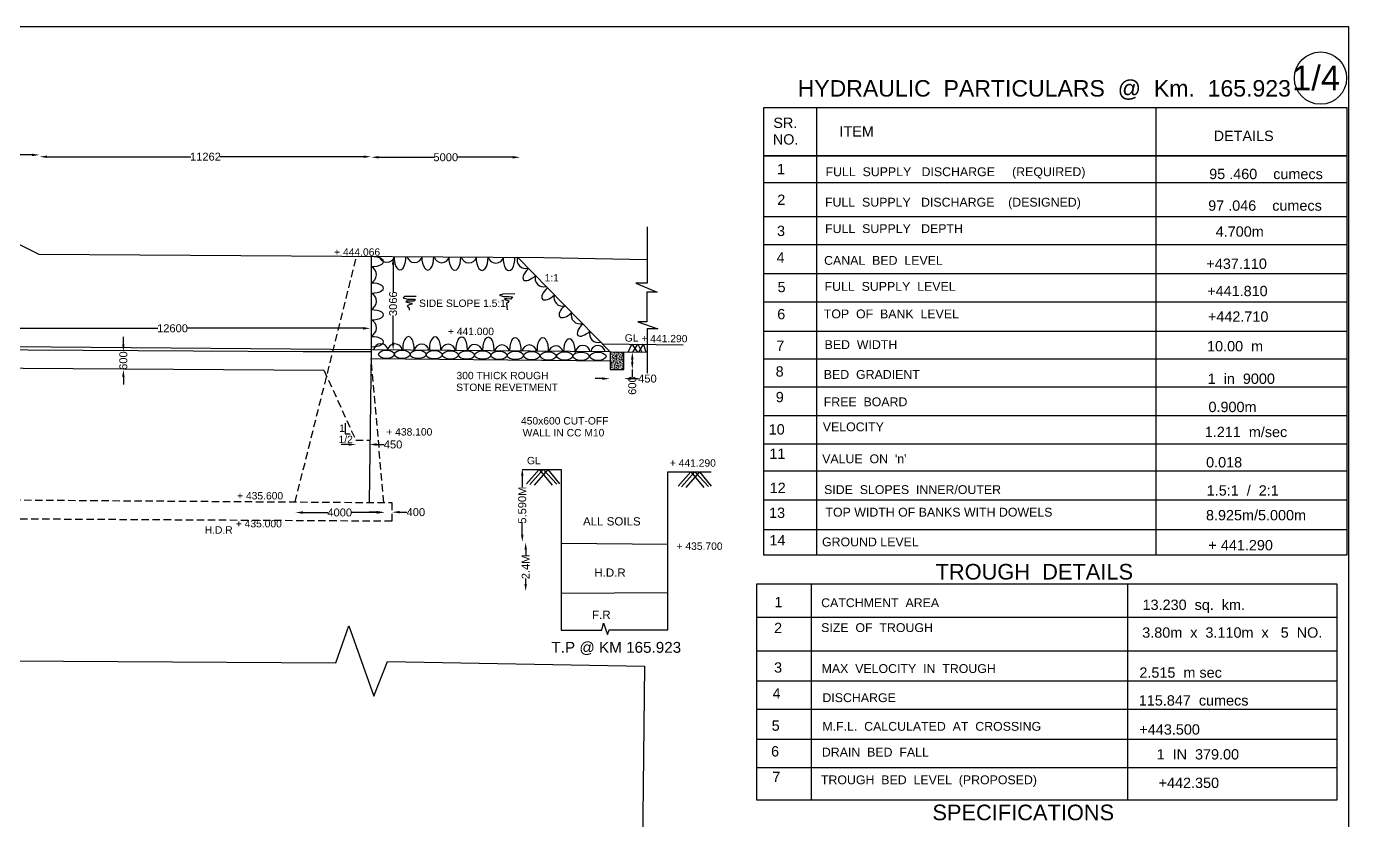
# Model space of a CAD drawing. Header units: millimetres. Extents: x 1761 to 117787, y 1869 to 85529.
# Drawn here: x 72883 to 117771, y 58559 to 85529 of the extents above; entities that cross this region are included whole.
import ezdxf

# ---------------------------------------------------------------- set-up
doc = ezdxf.new("R2010")
doc.units = ezdxf.units.MM
doc.header["$MEASUREMENT"] = 0
doc.linetypes.add('DASHED', pattern=[0.75, 0.5, -0.25])
for name, color, linetype in [('DIM', 7, 'Continuous'), ('DWG', 7, 'Continuous'), ('TXT', 7, 'Continuous')]:
    doc.layers.add(name, color=color, linetype=linetype)
doc.styles.get("Standard").update_dxf_attribs({"font": 'arial.ttf'})
doc.dimstyles.new('Civil', dxfattribs={"dimtxt": 270, "dimasz": 250, "dimexe": 0.1, "dimexo": 0.0625, "dimgap": 0.09, "dimtad": 0, "dimdec": 0, "dimzin": 12, "dimdsep": 46, "dimtxsty": 'Standard', "dimcen": 0.1, "dimse1": 1, "dimse2": 1, "dimadec": 0, "dimazin": 2, "dimtfac": 1, "dimtdec": 0, "dimtofl": 0, "dimtmove": 0, "dimatfit": 3, "dimfxl": 1, "dimfrac": 1, "dimtolj": 1, "dimtzin": 0, "dimarcsym": 0})

# ---------------------------------------------------------------- blocks, each defined once
blk = doc.blocks.new('*D19')
at = {"layer": 'Defpoints', "color": 0, "transparency": 16777216}
for p in [(71122, 75235), (84563, 75276), (84563, 75235)]:
    blk.add_point(p, dxfattribs=at)
at = {"layer": 'DIM', "color": 0, "lineweight": -2, "transparency": 16777216}
for p, q in [((71372, 75276), (77347, 75276)), ((84313, 75276), (78337, 75276))]:
    blk.add_line(p, q, dxfattribs=at)
at = {"layer": 'DIM', "color": 0, "transparency": 16777216}
for points in [[(71372, 75318), (71372, 75234), (71122, 75276)], [(84313, 75318), (84313, 75234), (84563, 75276)]]:
    blk.add_solid(points, dxfattribs=at)
at = {"layer": 'DIM', "color": 0, "transparency": 16777216, "insert": (77842, 75276), "char_height": 270, "attachment_point": 5}
blk.add_mtext('\\A1;12600', dxfattribs=at)
blk = doc.blocks.new('*D20')
at = {"layer": 'Defpoints', "color": 0, "transparency": 16777216}
for p in [(69420, 81166), (73327, 81166), (73327, 81166)]:
    blk.add_point(p, dxfattribs=at)
at = {"layer": 'DIM', "color": 0, "lineweight": -2, "transparency": 16777216}
for p, q in [((69670, 81166), (70970, 81166)), ((73077, 81166), (71777, 81166))]:
    blk.add_line(p, q, dxfattribs=at)
at = {"layer": 'DIM', "color": 0, "transparency": 16777216}
for points in [[(69670, 81208), (69670, 81125), (69420, 81166)], [(73077, 81208), (73077, 81125), (73327, 81166)]]:
    blk.add_solid(points, dxfattribs=at)
at = {"layer": 'DIM', "color": 0, "transparency": 16777216, "insert": (71373, 81166), "char_height": 270, "attachment_point": 5}
blk.add_mtext('\\A1;3938', dxfattribs=at)
blk = doc.blocks.new('*D21')
at = {"layer": 'Defpoints', "color": 0, "transparency": 16777216}
for p in [(73334, 81186), (84586, 81186), (84586, 81104)]:
    blk.add_point(p, dxfattribs=at)
at = {"layer": 'DIM', "color": 0, "lineweight": -2, "transparency": 16777216}
for p, q in [((73584, 81104), (78466, 81104)), ((84336, 81104), (79454, 81104))]:
    blk.add_line(p, q, dxfattribs=at)
at = {"layer": 'DIM', "color": 0, "transparency": 16777216}
for points in [[(73584, 81146), (73584, 81063), (73334, 81104)], [(84336, 81146), (84336, 81063), (84586, 81104)]]:
    blk.add_solid(points, dxfattribs=at)
at = {"layer": 'DIM', "color": 0, "transparency": 16777216, "insert": (78960, 81104), "char_height": 270, "attachment_point": 5}
blk.add_mtext('\\A1;11262', dxfattribs=at)
blk = doc.blocks.new('*D22')
at = {"layer": 'Defpoints', "color": 0, "transparency": 16777216}
for p in [(84593, 81126), (89646, 81126), (89646, 81085)]:
    blk.add_point(p, dxfattribs=at)
at = {"layer": 'DIM', "color": 0, "lineweight": -2, "transparency": 16777216}
for p, q in [((84843, 81085), (86717, 81085)), ((89396, 81085), (87523, 81085))]:
    blk.add_line(p, q, dxfattribs=at)
at = {"layer": 'DIM', "color": 0, "transparency": 16777216}
for points in [[(84843, 81127), (84843, 81043), (84593, 81085)], [(89396, 81127), (89396, 81043), (89646, 81085)]]:
    blk.add_solid(points, dxfattribs=at)
at = {"layer": 'DIM', "color": 0, "transparency": 16777216, "insert": (87120, 81085), "char_height": 270, "attachment_point": 5}
blk.add_mtext('\\A1;5000', dxfattribs=at)
blk = doc.blocks.new('*D23')
at = {"layer": 'Defpoints', "color": 0, "transparency": 16777216}
for p in [(85291, 77686), (85332, 77686), (85291, 74538)]:
    blk.add_point(p, dxfattribs=at)
at = {"layer": 'DIM', "color": 0, "lineweight": -2, "transparency": 16777216}
for p, q in [((85332, 77436), (85332, 76515)), ((85332, 74788), (85332, 75709))]:
    blk.add_line(p, q, dxfattribs=at)
at = {"layer": 'DIM', "color": 0, "transparency": 16777216}
for points in [[(85290, 77436), (85373, 77436), (85332, 77686)], [(85290, 74788), (85373, 74788), (85332, 74538)]]:
    blk.add_solid(points, dxfattribs=at)
at = {"layer": 'DIM', "color": 0, "transparency": 16777216, "insert": (85332, 76112), "char_height": 270, "attachment_point": 5, "rotation": 90}
blk.add_mtext('\\A1;3066', dxfattribs=at)
blk = doc.blocks.new('*D24')
at = {"layer": 'Defpoints', "color": 0, "transparency": 16777216}
for p in [(92689, 73868), (93164, 73868), (93164, 73567)]:
    blk.add_point(p, dxfattribs=at)
at = {"layer": 'DIM', "color": 0, "lineweight": -2, "transparency": 16777216}
for p, q in [((92439, 73567), (92189, 73567)), ((93414, 73567), (93664, 73567))]:
    blk.add_line(p, q, dxfattribs=at)
at = {"layer": 'DIM', "color": 0, "transparency": 16777216}
for points in [[(92439, 73609), (92439, 73525), (92689, 73567)], [(93414, 73609), (93414, 73525), (93164, 73567)]]:
    blk.add_solid(points, dxfattribs=at)
at = {"layer": 'DIM', "color": 0, "transparency": 16777216, "insert": (93967, 73567), "char_height": 270, "attachment_point": 5}
blk.add_mtext('\\A1;450', dxfattribs=at)
blk = doc.blocks.new('*D25')
at = {"layer": 'Defpoints', "color": 0, "transparency": 16777216}
for p in [(93215, 74464), (93215, 73881), (93453, 73881)]:
    blk.add_point(p, dxfattribs=at)
at = {"layer": 'DIM', "color": 0, "lineweight": -2, "transparency": 16777216}
for p, q in [((93453, 74214), (93453, 74131)), ((93453, 73881), (93453, 73631))]:
    blk.add_line(p, q, dxfattribs=at)
at = {"layer": 'DIM', "color": 0, "transparency": 16777216}
for points in [[(93411, 74214), (93494, 74214), (93453, 74464)], [(93411, 74131), (93494, 74131), (93453, 73881)]]:
    blk.add_solid(points, dxfattribs=at)
at = {"layer": 'DIM', "color": 0, "transparency": 16777216, "insert": (93453, 73332), "char_height": 270, "attachment_point": 5, "rotation": 90}
blk.add_mtext('\\A1;600', dxfattribs=at)
blk = doc.blocks.new('*D26')
at = {"layer": 'Defpoints', "color": 0, "transparency": 16777216}
for p in [(89743, 68008), (89833, 68008), (89743, 66342)]:
    blk.add_point(p, dxfattribs=at)
at = {"layer": 'DIM', "color": 0, "lineweight": -2, "transparency": 16777216}
for p, q in [((89833, 67758), (89833, 67575)), ((89833, 66592), (89833, 66776))]:
    blk.add_line(p, q, dxfattribs=at)
at = {"layer": 'DIM', "color": 0, "transparency": 16777216}
for points in [[(89791, 67758), (89874, 67758), (89833, 68008)], [(89791, 66592), (89874, 66592), (89833, 66342)]]:
    blk.add_solid(points, dxfattribs=at)
at = {"layer": 'DIM', "color": 0, "transparency": 16777216, "insert": (89833, 67175), "char_height": 270, "attachment_point": 5, "rotation": 90}
blk.add_mtext('\\A1;2.4M', dxfattribs=at)
blk = doc.blocks.new('*D27')
at = {"layer": 'Defpoints', "color": 0, "transparency": 16777216}
for p in [(89717, 70521), (89858, 70521), (89858, 68021)]:
    blk.add_point(p, dxfattribs=at)
at = {"layer": 'DIM', "color": 0, "lineweight": -2, "transparency": 16777216}
for p, q in [((89717, 70271), (89717, 69878)), ((89717, 68271), (89717, 68664))]:
    blk.add_line(p, q, dxfattribs=at)
at = {"layer": 'DIM', "color": 0, "transparency": 16777216}
for points in [[(89675, 70271), (89759, 70271), (89717, 70521)], [(89675, 68271), (89759, 68271), (89717, 68021)]]:
    blk.add_solid(points, dxfattribs=at)
at = {"layer": 'DIM', "color": 0, "transparency": 16777216, "insert": (89717, 69271), "char_height": 270, "attachment_point": 5, "rotation": 90}
blk.add_mtext('\\A1;5.590M', dxfattribs=at)
blk = doc.blocks.new('*D28')
at = {"layer": 'Defpoints', "color": 0, "transparency": 16777216}
for p in [(82018, 69009), (85020, 69021), (85020, 69009)]:
    blk.add_point(p, dxfattribs=at)
at = {"layer": 'DIM', "color": 0, "lineweight": -2, "transparency": 16777216}
for p, q in [((82268, 69021), (83111, 69021)), ((84770, 69021), (83927, 69021))]:
    blk.add_line(p, q, dxfattribs=at)
at = {"layer": 'DIM', "color": 0, "transparency": 16777216}
for points in [[(82268, 69063), (82268, 68979), (82018, 69021)], [(84770, 69063), (84770, 68979), (85020, 69021)]]:
    blk.add_solid(points, dxfattribs=at)
at = {"layer": 'DIM', "color": 0, "transparency": 16777216, "insert": (83519, 69021), "char_height": 270, "attachment_point": 5}
blk.add_mtext('\\A1;4000', dxfattribs=at)
blk = doc.blocks.new('*D29')
at = {"layer": 'Defpoints', "color": 0, "transparency": 16777216}
for p in [(85020, 69021), (85301, 69032), (85301, 69021)]:
    blk.add_point(p, dxfattribs=at)
at = {"layer": 'DIM', "color": 0, "lineweight": -2, "transparency": 16777216}
for p, q in [((84770, 69032), (84520, 69032)), ((85551, 69032), (85801, 69032))]:
    blk.add_line(p, q, dxfattribs=at)
at = {"layer": 'DIM', "color": 0, "transparency": 16777216}
for points in [[(84770, 69074), (84770, 68991), (85020, 69032)], [(85551, 69074), (85551, 68991), (85301, 69032)]]:
    blk.add_solid(points, dxfattribs=at)
at = {"layer": 'DIM', "color": 0, "transparency": 16777216, "insert": (86104, 69032), "char_height": 270, "attachment_point": 5}
blk.add_mtext('\\A1;400', dxfattribs=at)
blk = doc.blocks.new('*D30')
at = {"layer": 'Defpoints', "color": 0, "transparency": 16777216}
for p in [(84072, 71182), (84527, 71330), (84527, 71182)]:
    blk.add_point(p, dxfattribs=at)
at = {"layer": 'DIM', "color": 0, "lineweight": -2, "transparency": 16777216}
for p, q in [((83822, 71330), (83572, 71330)), ((84777, 71330), (85027, 71330))]:
    blk.add_line(p, q, dxfattribs=at)
at = {"layer": 'DIM', "color": 0, "transparency": 16777216}
for points in [[(83822, 71372), (83822, 71288), (84072, 71330)], [(84777, 71372), (84777, 71288), (84527, 71330)]]:
    blk.add_solid(points, dxfattribs=at)
at = {"layer": 'DIM', "color": 0, "transparency": 16777216, "insert": (85330, 71330), "char_height": 270, "attachment_point": 5}
blk.add_mtext('\\A1;450', dxfattribs=at)
blk = doc.blocks.new('*D31')
at = {"layer": 'Defpoints', "color": 0, "transparency": 16777216}
for p in [(76174, 74487), (76259, 74487), (76259, 73873)]:
    blk.add_point(p, dxfattribs=at)
at = {"layer": 'DIM', "color": 0, "lineweight": -2, "transparency": 16777216}
for p, q in [((76174, 74737), (76174, 74987)), ((76174, 73623), (76174, 73373))]:
    blk.add_line(p, q, dxfattribs=at)
at = {"layer": 'DIM', "color": 0, "transparency": 16777216}
for points in [[(76132, 74737), (76215, 74737), (76174, 74487)], [(76132, 73623), (76215, 73623), (76174, 73873)]]:
    blk.add_solid(points, dxfattribs=at)
at = {"layer": 'DIM', "color": 0, "transparency": 16777216, "insert": (76174, 74180), "char_height": 270, "attachment_point": 5, "rotation": 90}
blk.add_mtext('\\A1;600', dxfattribs=at)

msp = doc.modelspace()

# ---------------------------------------------------------------- hatches: boundary and pattern name
at = {"layer": 'DWG'}
h = msp.add_hatch(dxfattribs=at)
h.set_pattern_fill('AR-CONC', color=256, scale=10)
h.set_pattern_definition([(50, (0, 0), (71.726018, -6.275213), [7.5, -82.5]), (355, (0, 0), (-13.875133, 75.219213), [6, -66]), (100.451444, (5.98, -0.52), (57.850885, 68.944), [6.37402, -70.11421]), (46.1842, (0, 20), (106.72413, -16.55193), [11.25, -123.75]), (96.63564, (8.89, 18.62), (93.466195, 97.41186), [9.56103, -105.17138]), (351.18416, (0, 20), (93.46619, 97.41186), [9, -99]), (21, (10, 15), (59.690705, -40.26189), [7.5, -82.5]), (326, (10, 15), (24.331533, 72.515005), [6, -66]), (71.451445, (14.974, 11.645), (84.022238, 32.253115), [6.37402, -70.11421]), (37.5, (0, 0), (1.2159855, 33.2893854), [0, -65.2, 0, -67, 0, -66.25]), (7.5, (0, 0), (26.306954, 39.441171), [0, -38.2, 0, -63.7, 0, -25.25]), (327.5, (-22.3, 0), (53.3822436, -2.255487), [0, -25, 0, -78, 0, -103.5]), (317.5, (-32.3, 0), (58.318617, 10.010498), [0, -32.5, 0, -51.8, 0, -73.5])])
h.paths.add_polyline_path([(93164, 73875.9), (93168.1, 74472.1), (92699.2, 74475.6), (92699.2, 73875.9)])

# ---------------------------------------------------------------- linework, layer by layer
msp.add_lwpolyline([(117771.1, 1869.6), (1761.4, 1869.6), (1761.4, 85529.2), (117771.1, 85529.2)], close=True)
at = {"layer": 'DIM'}
msp.add_lwpolyline([(83700.3, 72059.7), (83700.3, 71692.9), (83875.4, 71692.9)], dxfattribs=at)
msp.add_circle((116819.3, 83774.8), 887, dxfattribs=at)
at = {"layer": 'DWG'}
for points in [[(69391.7, 79769.2), (73303.4, 77799), (90451.2, 77685.7), (93959.9, 77610.4)], [(93959.9, 78723.1), (93959.9, 76813.1), (93567.1, 76813.1), (94300.8, 76509.6), (93945.1, 76509.6), (93945.1, 75498.4), (93640.8, 75498.4), (94322.7, 75261.6), (93952.1, 75261.6), (93952.1, 73751.4)], [(84583.8, 77724.4), (84585.5, 74484.8)], [(89556.1, 77691.6), (92699.2, 74475.6), (93952.1, 74466.3)], [(4121.8, 76605.2), (24973.7, 76560.6), (37185.9, 76535), (45901.6, 76430.9), (53242.7, 76430.9), (65043.4, 76332.5), (69982.7, 76332.5), (71062.9, 74561.6), (82272.4, 74484.8), (84585.5, 74484.8), (84515.9, 69361)], [(86112.8, 76356.1), (85724.1, 76356.1), (85672.3, 76310.8), (85821.3, 76272), (85976.7, 76272), (86061, 76272), (86080.4, 76233.1), (86035.1, 76200.8), (85795.4, 76200.8), (85775.9, 76200.8), (85763, 76174.9), (85931.4, 76136.1), (85970.3, 76136.1), (85976.7, 76097.2), (85873.1, 76077.8), (85808.3, 76039), (85840.7, 75993.7), (85879.6, 75967.8), (85879.6, 75941.9), (85879.6, 75896.6)], [(89468.6, 76453.2), (89060.4, 76440.2), (88943.8, 76401.4), (89079.9, 76356.1), (89267.8, 76356.1), (89339, 76349.6), (89384.4, 76343.2), (89326.1, 76272), (89177.1, 76278.4), (89118.8, 76278.4), (89125.2, 76259), (89222.4, 76220.2), (89261.3, 76207.3), (89228.9, 76149), (89183.5, 76129.6), (89183.5, 76097.2), (89196.5, 76045.5), (89196.5, 75993.7), (89209.4, 75909.6)], [(92699.2, 74475.6), (71004.7, 74657.1)], [(92429.5, 74751.6), (95180.7, 74718.3)], [(93309.8, 74471.1), (93439.3, 74739.4), (93625.9, 74468.7)], [(93473.5, 74469.8), (93640.1, 74736.9), (93771.4, 74467.6)], [(93677.4, 74468.3), (93835.3, 74734.6), (93910.1, 74466.6)], [(84582.3, 74250), (92699.2, 74171.6)], [(92699.2, 74475.6), (92699.2, 73875.9), (93164, 73875.9), (93168.1, 74472.1)], [(69359.2, 73940.6), (82983, 73855.1)], [(89727.2, 70484), (91042.4, 70484), (91042.4, 65025), (92420.2, 65025), (92472.4, 65264.8), (92608.1, 64879), (92670.7, 65035.4), (94654, 65035.4), (94654, 70403), (96126.5, 70403)], [(90292.4, 70484), (89865.8, 69990.9)], [(90425.7, 70484), (89972.5, 69977.6)], [(90585.7, 70484), (90119.1, 69946.5)], [(90292.4, 70484), (90732.4, 69951)], [(90425.7, 70484), (90892.4, 69986.5)], [(90585.7, 70484), (90981.2, 69995.4)], [(95440.5, 70403), (95013.9, 69910)], [(95573.8, 70403), (95120.5, 69896.7)], [(95733.8, 70403), (95267.2, 69865.6)], [(95440.5, 70403), (95880.4, 69870)], [(95573.8, 70403), (96040.4, 69905.5)], [(95733.8, 70403), (96129.3, 69914.4)], [(91042.4, 67976.5), (94654, 67948.1)], [(91042.4, 66280.6), (94654, 66299.6)], [(63026.9, 64040.4), (83392.7, 63914.1), (83834.1, 65167.7), (84675.4, 62784.4), (85144.4, 63955.4), (93861.4, 63803.9), (93425.1, 24149.3), (93355.9, 7360.1), (88169.8, 7429), (87852.6, 6368.2), (87019, 8813.8), (86591.5, 7450), (60425.4, 7570.7)]]:
    msp.add_lwpolyline(points, dxfattribs=at)
at = {"layer": 'DWG', "linetype": 'DASHED', "ltscale": 500}
for points in [[(82006.8, 69379.3), (84096.1, 77727.7)], [(85019.8, 69357.4), (84582.3, 74250)], [(82983, 73855.1), (84063.1, 71475.8), (84544.7, 71481.3)], [(67551.4, 69484.7), (85291.2, 69355.4), (85291.2, 68722.7), (67551.4, 68827.8)]]:
    msp.add_lwpolyline(points, dxfattribs=at)
at = {"layer": 'DWG'}
for centre, radius, start, end in [((85118.4, 77784.7), 267.1, 193.42795, 345.81459), ((86062.9, 77778.4), 267.1, 193.42795, 345.81459), ((86980.3, 77772.4), 267.1, 193.42795, 345.81459), ((87906.5, 77765.8), 267.1, 193.42795, 345.81459), ((88820.2, 77760.2), 267.1, 193.42795, 345.81459), ((89835.1, 77600.2), 293.6, 161.86756, 286.59665), ((84455.7, 77097.3), 309.1, 294.57291, 62.82628), ((90444.5, 76976.7), 293.6, 161.86756, 286.59665), ((84456.2, 76199.7), 309.1, 294.57291, 62.82628), ((91087.3, 76319), 293.6, 161.86756, 286.59665), ((84456.6, 75288.2), 309.1, 294.57291, 62.82628), ((91673.6, 75719.1), 293.6, 161.86756, 286.59665), ((92291.6, 75088.2), 293.6, 161.86756, 286.59665), ((84913.7, 74503), 250.1, 8.19789, 170.84358), ((85393.3, 74499), 250.1, 8.19789, 170.84358), ((86299, 74491.4), 250.1, 8.19789, 170.84358), ((87200.8, 74483.9), 250.1, 8.19789, 170.84358), ((88106.6, 74476.3), 250.1, 8.19789, 170.84358), ((89025, 74460.2), 250.1, 8.19789, 170.84358), ((89955.5, 74460.8), 250.1, 8.19789, 170.84358), ((90858.4, 74427.1), 250.1, 14.33742, 170.84358), ((91774.2, 74445.6), 250.1, 8.19789, 170.84358), ((92289.2, 74441.3), 250.1, 8.19789, 170.84358)]:
    msp.add_arc(centre, radius, start, end, dxfattribs=at)
for centre, major_axis, ratio, start_param, end_param in [((84603.8, 77542.1), (402.9, 0), 0.4213922, 4.6632319, 7.9035758), ((85564.7, 77685.5), (0, -422.3), 0.4772727, 4.6323795, 7.9276814), ((86509.2, 77679.3), (0, -422.3), 0.4772727, 4.6323795, 7.9276814), ((87426.6, 77673.2), (0, -422.3), 0.4772727, 4.6323795, 7.9276814), ((88352.7, 77666.7), (0, -422.3), 0.4772727, 4.6323795, 7.9276814), ((89266.5, 77661.1), (0, -422.3), 0.4772727, 4.6323795, 7.9276814), ((90046.2, 77190.1), (-286.1, -263.4), 0.4385593, 4.7279386, 7.8645618), ((84604.2, 76644.4), (402.9, 0), 0.4213922, 4.6632319, 7.9035758), ((90689, 76532.3), (-286.1, -263.4), 0.4385593, 4.7279386, 7.8645618), ((84604.7, 75732.9), (402.9, 0), 0.4213922, 4.6632319, 7.9035758), ((91275.3, 75932.5), (-286.1, -263.4), 0.4385593, 4.7279386, 7.8645618), ((91893.3, 75301.6), (-286.1, -263.4), 0.4385593, 4.7279386, 7.8645618), ((84605.2, 74821.6), (402.9, 0), 0.4213922, 4.6632319, 7.9035758), ((85851.4, 74588.2), (0, 406.2), 0.47895, 4.5718659, 7.986492), ((86757.2, 74580.6), (0, 406.2), 0.47895, 4.5718659, 7.986492), ((87659, 74573.1), (0, 406.2), 0.47895, 4.5718659, 7.986492), ((88564.7, 74565.5), (0, 406.2), 0.47895, 4.5718659, 7.986492), ((89483.2, 74549.4), (0, 406.2), 0.47895, 4.5718659, 7.986492), ((90413.7, 74550), (0, 406.2), 0.47895, 4.5718659, 7.986492), ((91316.6, 74516.2), (0, 406.2), 0.47895, 4.5718659, 7.9215624)]:
    msp.add_ellipse(centre, major_axis=major_axis, ratio=ratio, start_param=start_param, end_param=end_param, dxfattribs=at)
for centre in [(85105.9, 74392.5), (85638.9, 74392.5), (86183.2, 74390.5), (86727.5, 74378), (87277.3, 74371.7), (87825.3, 74367.7), (88373.4, 74365.7), (88927.4, 74357.7), (89482.9, 74353.7), (90037, 74347.7), (90599, 74337.7), (91158.6, 74335.6), (91712.6, 74329.6), (92286.6, 74325.6)]:
    msp.add_ellipse(centre, major_axis=(-273.4, 0), ratio=0.5180434, dxfattribs=at)
at = {"layer": 'TXT'}
for p, q in [((99703.4, 82764), (99703.4, 67570)), ((111231.7, 82741), (111231.7, 67562.6)), ((117687.9, 81135.6), (97919.5, 81135.6)), ((97926.6, 81135.6), (117687.9, 81135.6)), ((97919.5, 80226.1), (117704.2, 80226.1)), ((97918.1, 79072.9), (117707.2, 79072.9)), ((97921.8, 78124.8), (117706.7, 78124.8)), ((97919.4, 77136.1), (117702.9, 77136.1)), ((97923.7, 76179.7), (117706.8, 76179.7)), ((97917.2, 75176.5), (117712.8, 75176.5)), ((97921.8, 74235.2), (117706.2, 74235.2)), ((97918.7, 73292.1), (117702.5, 73292.1)), ((97919.5, 72314), (117699.4, 72314)), ((97924.6, 71356.1), (117705.4, 71356.1)), ((97918.6, 70435), (117707.4, 70435)), ((97921.7, 69456.6), (117700.3, 69456.6)), ((97917.1, 68439.1), (117705, 68439.1)), ((99524.5, 66594.6), (99524.5, 59252.5)), ((110263.4, 66584), (110263.4, 59248.3)), ((97679.6, 65468.8), (117362.3, 65468.8)), ((97674.2, 64324.8), (117375.8, 64324.8)), ((97677.2, 63304.8), (117375.1, 63304.8)), ((97680.6, 62336.3), (117369.3, 62336.3)), ((97677.6, 61323), (117371.3, 61323)), ((97680.7, 60358.6), (117375, 60358.6))]:
    msp.add_line(p, q, dxfattribs=at)
for points in [[(97918.5, 82772.4), (117707.6, 82772.4), (117707.6, 67566.6), (97918.5, 67566.6)], [(97676.8, 66594.8), (117376.1, 66594.8), (117376.1, 59247.5), (97676.8, 59247.5)]]:
    msp.add_lwpolyline(points, close=True, dxfattribs=at)

# ---------------------------------------------------------------- texts
for s, height, p in [('1/4', 840, (115853.4, 83362.2)), ('HYDRAULIC  PARTICULARS  @  Km.  165.923', 560, (99065.8, 83146.7)), ('SR.', 350, (98241.9, 82082)), ('NO.', 350, (98223.1, 81517.7)), ('ITEM', 350, (100486.2, 81790.4)), ('DETAILS', 350, (113191.3, 81638.3)), ('1', 350, (98364.3, 80511.3)), ('FULL  SUPPLY   DISCHARGE     (REQUIRED)', 300, (100013.4, 80444.3)), ('95 .460    cumecs', 350, (113039.2, 80343.5)), ('2', 350, (98373.7, 79467.3)), ('FULL  SUPPLY   DISCHARGE    (DESIGNED)', 300, (99995.6, 79409.5)), ('97 .046    cumecs', 350, (113005.6, 79270.3)), ('3', 350, (98365.5, 78411.8)), ('FULL  SUPPLY   DEPTH', 300, (99998.1, 78511.6)), ('4.700m', 350, (113261.1, 78388.2)), ('+ 444.066', 250, (83328.1, 77741.3)), ('4', 350, (98349.2, 77503.7)), ('CANAL  BED  LEVEL', 300, (99965.3, 77432.9)), ('+437.110', 350, (112945.5, 77295)), ('1:1', 250, (90476.8, 76867.4)), ('5', 350, (98385.6, 76504)), ('FULL  SUPPLY  LEVEL', 300, (99981.7, 76549.6)), ('+441.810', 350, (112971.4, 76368.6)), ('SIDE SLOPE 1.5:1', 250, (86213.1, 76003)), ('6', 350, (98373.8, 75584.3)), ('TOP  OF  BANK  LEVEL', 300, (99955, 75615.2)), ('+442.710', 350, (112997.4, 75501)), ('+ 441.000', 250, (87192.9, 75046.5)), ('GL', 250, (93194.9, 74825.3)), ('+ 441.290', 250, (93761.5, 74802)), ('7', 350, (98340.7, 74508.3)), ('BED  WIDTH', 300, (99981.7, 74574.1)), ('10.00  m', 350, (112967.5, 74494.6)), ('300 THICK ROUGH', 250, (87483.8, 73548.1)), ('8', 350, (98319.5, 73636.8)), ('BED  GRADIENT', 300, (99955, 73559.7)), ('1  in  9000', 350, (112987.1, 73390.1)), ('STONE REVETMENT', 250, (87472.6, 73148)), ('9', 350, (98323.7, 72766.5)), ('FREE  BOARD', 300, (99952.3, 72630.4)), ('0.900m', 350, (113015, 72431.3)), ('1', 250, (83502.4, 71758.6)), ('+ 438.100', 250, (85100.9, 71634.4)), ('450x600 CUT-OFF', 250, (89673.5, 72009.9)), ('WALL IN CC M10', 250, (89729.4, 71605)), ('10', 350, (98084.2, 71670)), ('VELOCITY', 300, (99921.2, 71781)), ('1.211  m/sec', 350, (112890.3, 71582.1)), ('1/2', 250, (83479.8, 71380.5)), ('11', 350, (98104.3, 70840.7)), ("VALUE  ON  'n'", 300, (99900.4, 70693.4)), ('GL', 250, (89875.6, 70659.3)), ('+ 441.290', 250, (94727.6, 70577.9)), ('0.018', 350, (112934.8, 70552.3)), ('12', 350, (98118.3, 69683.6)), ('+ 435.600', 250, (80034.8, 69465)), ('SIDE  SLOPES  INNER/OUTER', 300, (99964.8, 69648.1)), ('1.5:1  /  2:1', 350, (112955.7, 69595.3)), ('13', 350, (98096.6, 68837)), ('TOP WIDTH OF BANKS WITH DOWELS', 300, (100011.3, 68881.7)), ('+ 435.000', 250, (79991, 68516.4)), ('ALL SOILS', 280, (91780, 68580.3)), ('8.925m/5.000m', 350, (112930.7, 68755.6)), ('H.D.R', 250, (78934.9, 68302.3)), ('14', 350, (98108.9, 67903.6)), ('+ 435.700', 250, (94955.2, 67753.9)), ('GROUND LEVEL', 300, (99895, 67871.6)), ('+ 441.290', 350, (113014.1, 67737.4)), ('H.D.R', 280, (92164, 66839.9)), ('TROUGH  DETAILS', 530, (103749.7, 66744.8)), ('1', 350, (98279.6, 65803.7)), ('CATCHMENT  AREA', 300, (99865.2, 65806.6)), ('13.230  sq.  km.', 350, (110777.5, 65712.5)), ('F.R', 280, (92086.1, 65408.8)), ('2', 350, (98266.7, 64925.5)), ('SIZE  OF  TROUGH', 300, (99865.2, 64961)), ('3.80m  x  3.110m  x   5  NO.', 350, (110766.2, 64769.4)), ('T.P @ KM 165.923', 370, (90708.3, 64255.6)), ('3', 350, (98266.7, 63582.4)), ('MAX  VELOCITY  IN  TROUGH', 300, (99879.6, 63570.6)), ('2.515  m sec', 350, (110670.1, 63409.8)), ('4', 350, (98215, 62704.2)), ('DISCHARGE', 300, (99908.3, 62581.6)), ('115.847  cumecs', 350, (110650, 62464.2)), ('5', 350, (98185, 61607.6)), ('M.F.L.  CALCULATED  AT  CROSSING', 300, (99905.7, 61608.2)), ('+443.500', 350, (110670.1, 61478.2)), ('6', 350, (98165, 60735.6)), ('DRAIN  BED  FALL', 300, (99889.5, 60732.5)), ('1  IN  379.00', 350, (111254.1, 60633.2)), ('7', 350, (98205.1, 59863.7)), ('TROUGH  BED  LEVEL  (PROPOSED)', 300, (99857, 59792)), ('+442.350', 350, (111322.2, 59665.4)), ('SPECIFICATIONS', 530, (103642, 58569.8))]:
    msp.add_text(s, height=height, dxfattribs=at).set_placement(p)

# ---------------------------------------------------------------- dimensions: what is measured, and where the dimension line sits
at = {"layer": 'DIM'}
for p1, p2, distance, text, picture, middle in [((69419.5, 81166.3), (73326.9, 81166.3), 0, '3938', '*D20', (71373.2, 81166.3)), ((73333.9, 81186.2), (84585.6, 81186.2), -81.8, '11262', '*D21', (78959.7, 81104.5)), ((84593.4, 81126), (89646.4, 81126), -40.9, '5000', '*D22', (87119.9, 81085.2)), ((85290.8, 74538.1), (85290.8, 77685.7), -40.9, '3066', '*D23', (85331.7, 76111.9)), ((71121.9, 75235.3), (84562.6, 75235.3), 40.9, '12600', '*D19', (77842.2, 75276.1)), ((76259.3, 73873), (76259.3, 74486.9), 85.7, '600', '*D31', (76173.5, 74179.9)), ((93215.3, 74464), (93215.3, 73880.9), 237.3, '600', '*D25', (93452.6, 73332.3)), ((92689.5, 73868.1), (93164, 73868.1), -301.1, '450', '*D24', (93967.4, 73566.9)), ((84071.8, 71182.2), (84526.8, 71182.2), 147.7, '450', '*D30', (85330.1, 71329.9)), ((89858.3, 68021.1), (89858.3, 70520.7), 141.1, '5.590M', '*D27', (89717.2, 69270.9)), ((82018.4, 69009.2), (85020.1, 69009.2), 11.7, '4000', '*D28', (83519.3, 69020.9)), ((85020.1, 69020.9), (85301, 69020.9), 11.6, '400', '*D29', (86104.4, 69032.5)), ((89742.8, 66341.9), (89742.8, 68008.3), -89.8, '2.4M', '*D26', (89832.6, 67175.1))]:
    dim = msp.add_aligned_dim(p1=p1, p2=p2, distance=distance, text=text, dimstyle='Civil', dxfattribs=at)
    dim.commit()
    dim.dimension.update_dxf_attribs({"geometry": picture, "text_midpoint": middle})

doc.saveas('drawing.dxf')
